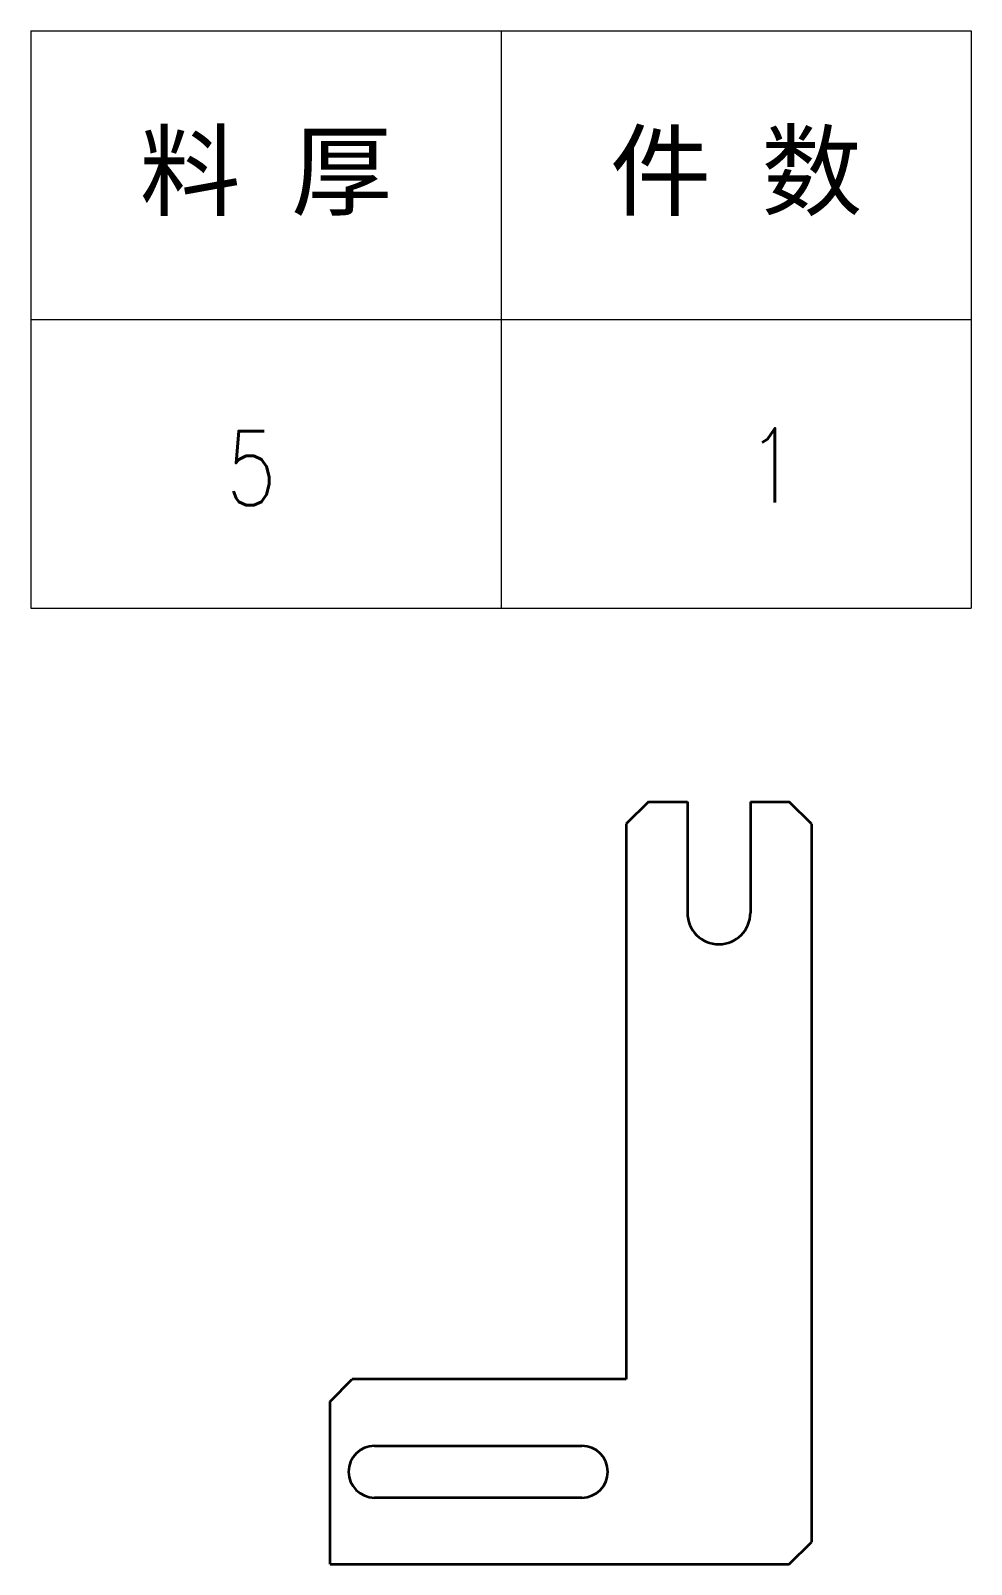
# Model space of a CAD drawing. Header units: millimetres. Extents: x -49572 to 104182, y -50696 to 51993.
# Drawn here: x -45904.5 to -45777.5, y 45234 to 45441.2 of the extents above; entities that cross this region are included whole.
import ezdxf
from ezdxf.enums import TextEntityAlignment as Align

# ---------------------------------------------------------------- set-up
doc = ezdxf.new("R2010")
doc.units = ezdxf.units.MM
doc.header["$LTSCALE"] = 0.5
doc.layers.add('标注线', color=3, linetype='Continuous', lineweight=18)
doc.styles.add('DIM', font='romans.shx', dxfattribs={"width": 0.8, "bigfont": 'bigfont.shx'})
doc.styles.get("Standard").update_dxf_attribs({"font": 'simplex.shx'})

# ---------------------------------------------------------------- blocks, each defined once
blk = doc.blocks.new('*T363')
at = {"color": 0, "linetype": 'ByBlock', "lineweight": -2, "transparency": 16777216}
for p, q in [((0, 0), (127, 0)), ((0, 0), (0, -78)), ((63.5, 0), (63.5, -78)), ((127, 0), (127, -78)), ((0, -39), (127, -39)), ((0, -78), (127, -78))]:
    blk.add_line(p, q, dxfattribs=at)
at = {"color": 0, "transparency": 16777216, "char_height": 10, "width": 60.5, "attachment_point": 5}
for s, insert in [('{\\fSimSun|b0|i0|c134|p2;料 厚}', (31.75, -19.5)), ('{\\fSimSun|b0|i0|c134|p2;件 数}', (95.25, -19.5))]:
    blk.add_mtext(s, dxfattribs=dict(at, insert=insert))
blk = doc.blocks.new('拆图参数')
blk.add_blockref('*T363', (-63.5, 78))
at = {"style": 'DIM', "width": 0.8}
blk.add_attdef('6', text='', height=10, dxfattribs=at).set_placement((-37.13, 18.91), align=Align.MIDDLE_LEFT)
blk.add_attdef('1', text='', height=10, dxfattribs=at).set_placement((36.65, 19.27), align=Align.MIDDLE_CENTER)

msp = doc.modelspace()

# ---------------------------------------------------------------- linework, layer by layer
at = {"color": 7, "lineweight": 35, "ltscale": 0.106066}
for p, q in [((-45821.119, 45337.028), (-45824.119, 45334.028)), ((-45799.119, 45334.028), (-45802.119, 45337.028)), ((-45864.119, 45256.028), (-45861.119, 45259.028)), ((-45802.119, 45234.028), (-45799.119, 45237.028))]:
    msp.add_line(p, q, dxfattribs=at)
at = {"color": 7, "lineweight": 35, "ltscale": 0.13125}
for p, q in [((-45821.119, 45337.028), (-45815.869, 45337.028)), ((-45807.369, 45337.028), (-45802.119, 45337.028))]:
    msp.add_line(p, q, dxfattribs=at)
at = {"color": 7, "lineweight": 35, "ltscale": 0.375}
for p, q in [((-45815.869, 45337.028), (-45815.869, 45322.028)), ((-45807.369, 45337.028), (-45807.369, 45322.028))]:
    msp.add_line(p, q, dxfattribs=at)
at = {"color": 7, "lineweight": 35, "ltscale": 0.25}
msp.add_line((-45824.119, 45334.028), (-45824.119, 45259.028), dxfattribs=at)
at = {"color": 7, "lineweight": 35}
for p, q in [((-45799.119, 45334.028), (-45799.119, 45237.028)), ((-45824.119, 45259.028), (-45861.119, 45259.028)), ((-45864.119, 45234.028), (-45864.119, 45256.028)), ((-45858.119, 45250.028), (-45830.119, 45250.028)), ((-45830.119, 45243.028), (-45858.119, 45243.028)), ((-45864.119, 45234.028), (-45802.119, 45234.028))]:
    msp.add_line(p, q, dxfattribs=at)
for centre, radius, start, end in [((-45811.619, 45322.028), 4.25, 180.00001, 360), ((-45858.119, 45246.528), 3.5, 90, 270), ((-45830.119, 45246.528), 3.5, 270, 90)]:
    msp.add_arc(centre, radius, start, end, dxfattribs=at)

# ---------------------------------------------------------------- block references
at = {"layer": '标注线'}
msp.add_blockref('拆图参数', (-45841.039, 45363.166), dxfattribs=at).add_auto_attribs({'1': '1', '6': '5'})

doc.saveas('drawing.dxf')
